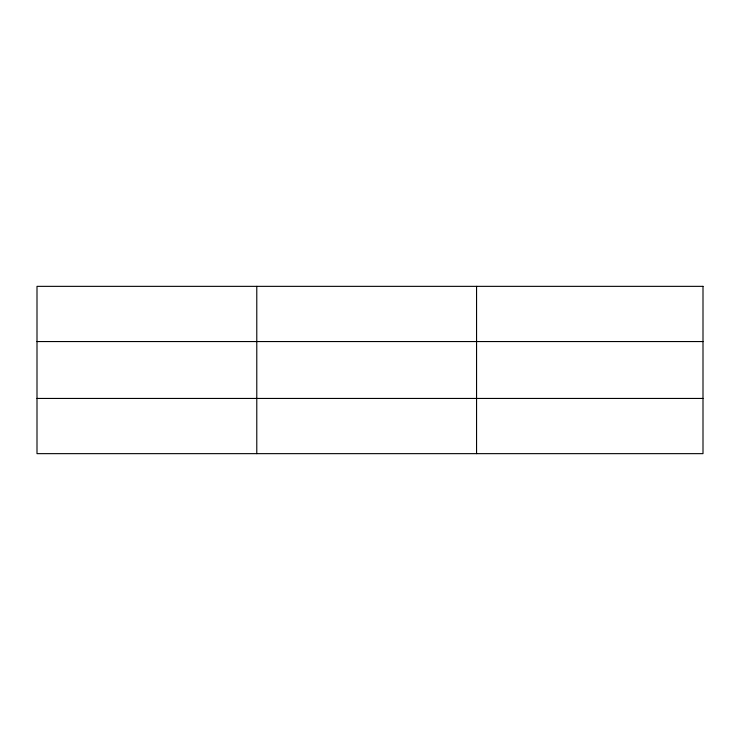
<?xml version="1.0" encoding="UTF-8"?>
<svg xmlns="http://www.w3.org/2000/svg" width="740" height="740" viewBox="0 0 740 740"><rect width="100%" height="100%" fill="white"/><g stroke="black" fill="none" stroke-linecap="round" stroke-linejoin="round"><path stroke-width="1.11" d="M256.78 453.648L256.78 286.352M476.56 453.648L476.56 286.352M37 341.556L703 341.556M37 398.444L703 398.444M703 286.352L703 453.648L37 453.648L37 286.352L703 286.352"/></g></svg>
